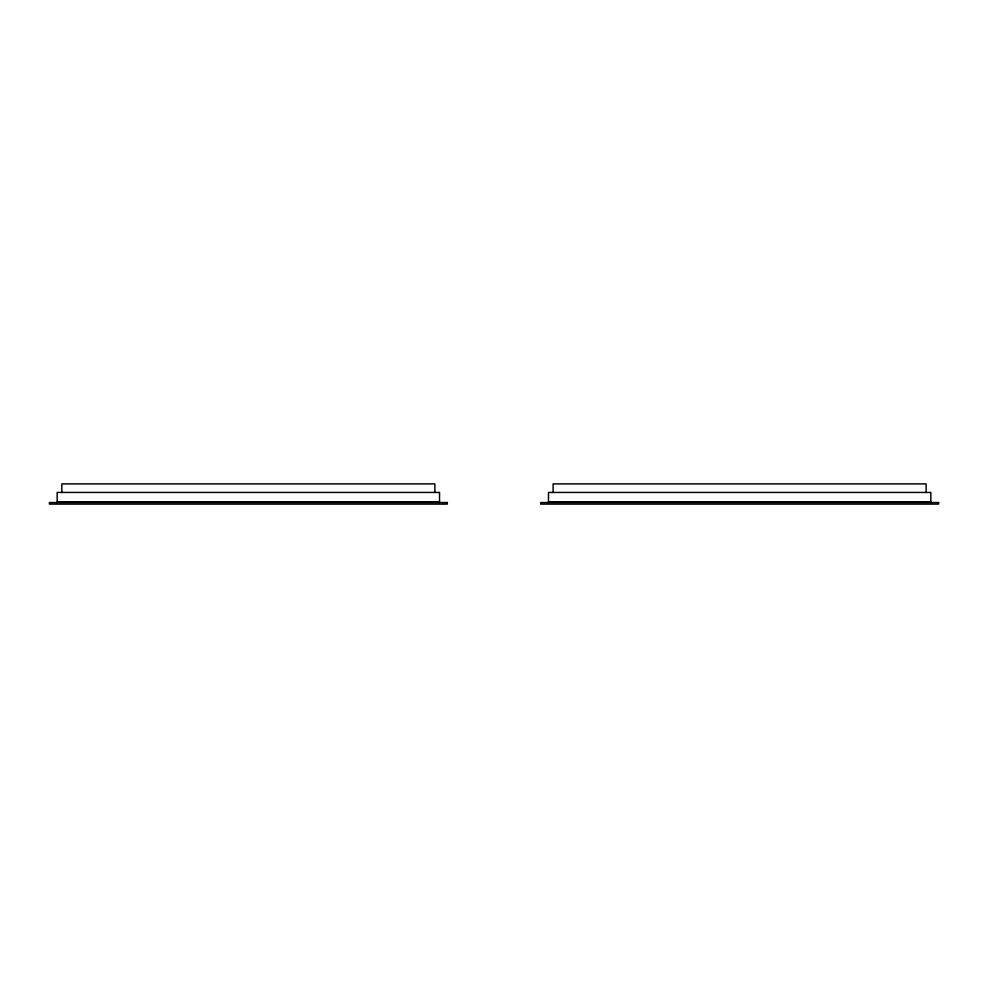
<?xml version="1.0" encoding="UTF-8"?>
<svg xmlns="http://www.w3.org/2000/svg" width="988" height="988" viewBox="0 0 988 988"><rect width="100%" height="100%" fill="white"/><g stroke="black" fill="none" stroke-linecap="round" stroke-linejoin="round"><path stroke-width="1.48" d="M57.168 501.768L439.524 501.768M548.476 501.768L930.832 501.768M930.832 502.546L930.832 492.444L548.476 492.444L548.476 502.546M926.164 492.444L926.164 483.898L553.132 483.898L553.132 492.444M439.524 502.546L439.524 492.444L57.168 492.444L57.168 502.546M434.868 492.444L434.868 483.898L61.836 483.898L61.836 492.444M447.305 502.546L49.4 502.546L49.4 504.102L447.305 504.102L447.305 502.546M938.6 502.546L540.695 502.546L540.695 504.102L938.6 504.102L938.6 502.546"/></g></svg>
